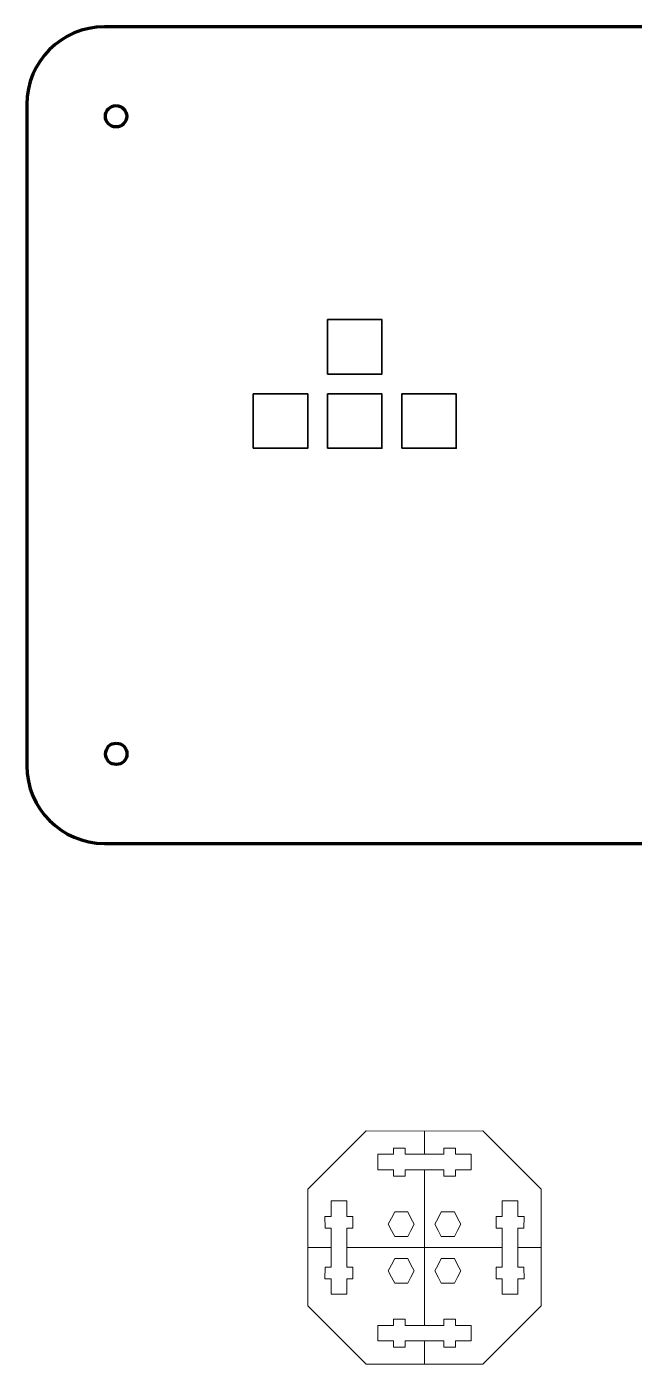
# Model space of a CAD drawing. Header units: millimetres. Extents: x 198 to 2265, y -986 to 144.
# Drawn here: x 1076.9 to 1233.1, y -930.2 to -586.3 of the extents above; entities that cross this region are included whole.
import ezdxf

# ---------------------------------------------------------------- set-up
doc = ezdxf.new("R2010")
doc.units = ezdxf.units.MM
doc.header["$MEASUREMENT"] = 0
doc.layers.add('Layer 1', color=7, linetype='Continuous')

msp = doc.modelspace()

# ---------------------------------------------------------------- linework, layer by layer
at = {"layer": 'Layer 1', "color": 250, "lineweight": 35}
for points in [[(1154.2764, -675.5479), (1168.2764, -675.5479), (1168.2764, -661.5479), (1154.2764, -661.5479), (1154.2764, -675.5479)], [(1135.1761, -694.6482), (1149.1761, -694.6482), (1149.1761, -680.6482), (1135.1761, -680.6482), (1135.1761, -694.6482)], [(1154.2764, -694.6482), (1168.2764, -694.6482), (1168.2764, -680.6482), (1154.2764, -680.6482), (1154.2764, -694.6482)], [(1173.3764, -694.6482), (1187.3764, -694.6482), (1187.3764, -680.6482), (1173.3764, -680.6482), (1173.3764, -694.6482)]]:
    msp.add_lwpolyline(points, close=True, dxfattribs=at)
at = {"layer": 'Layer 1', "color": 250, "lineweight": 70}
for centre in [(1099.892, -609.279), (1099.9314, -773.2135)]:
    msp.add_ellipse(centre, major_axis=(0, 2.75), ratio=1, dxfattribs=at)
msp.add_open_spline([(1096.9244, -586.2545), (1096.9244, -586.2545), (1416.9244, -586.2545), (1416.9244, -586.2545), (1427.9244, -586.2545), (1436.9244, -595.2545), (1436.9244, -606.2544), (1436.9244, -606.2544), (1436.9244, -776.2546), (1436.9244, -776.2546), (1436.9244, -787.2545), (1427.9244, -796.2545), (1416.9244, -796.2545), (1416.9244, -796.2545), (1096.9244, -796.2545), (1096.9244, -796.2545), (1085.9245, -796.2545), (1076.9244, -787.2545), (1076.9244, -776.2546), (1076.9244, -776.2546), (1076.9244, -606.2544), (1076.9244, -606.2544), (1076.9244, -595.2545), (1085.9245, -586.2545), (1096.9244, -586.2545)], degree=3, knots=[0, 0, 0, 0, 0.125, 0.125, 0.125, 0.25, 0.25, 0.25, 0.375, 0.375, 0.375, 0.5, 0.5, 0.5, 0.625, 0.625, 0.625, 0.75, 0.75, 0.75, 0.875, 0.875, 0.875, 1, 1, 1, 1], dxfattribs=at)
at = {"layer": 'Layer 1', "color": 250, "lineweight": 18}
for points, knots in [([(1164.2041, -870.1854), (1164.2041, -870.1854), (1149.2139, -885.1844), (1149.2139, -885.1844), (1149.2139, -885.1844), (1149.2171, -900.1844), (1149.2171, -900.1844), (1149.2171, -900.1844), (1155.2185, -900.1844), (1155.2185, -900.1844), (1155.2185, -900.1844), (1155.2185, -895.1851), (1155.2185, -895.1851), (1155.2185, -895.1851), (1153.6245, -895.1851), (1153.6245, -895.1851), (1153.6245, -895.1851), (1153.6179, -892.1754), (1153.6179, -892.1754), (1153.6179, -892.1754), (1155.2154, -892.1754), (1155.2154, -892.1754), (1155.2154, -892.1754), (1155.2154, -888.1766), (1155.2154, -888.1766), (1155.2154, -888.1766), (1159.2042, -888.1766), (1159.2042, -888.1766), (1159.2042, -888.1766), (1159.2042, -892.1785), (1159.2042, -892.1785), (1159.2042, -892.1785), (1160.805, -892.1785), (1160.805, -892.1785), (1160.805, -892.1785), (1160.8082, -895.1715), (1160.8082, -895.1715), (1160.8082, -895.1715), (1159.2111, -895.1715), (1159.2111, -895.1715), (1159.2111, -895.1715), (1159.2111, -900.1756), (1159.2111, -900.1756), (1159.2111, -900.1756), (1179.2073, -900.1756), (1179.2073, -900.1756), (1179.2073, -900.1756), (1179.2073, -880.1797), (1179.2073, -880.1797), (1179.2073, -880.1797), (1174.2074, -880.1797), (1174.2074, -880.1797), (1174.2074, -880.1797), (1174.2074, -881.7773), (1174.2074, -881.7773), (1174.2074, -881.7773), (1171.2142, -881.7773), (1171.2142, -881.7773), (1171.2142, -881.7773), (1171.2142, -880.1799), (1171.2142, -880.1799), (1171.2142, -880.1799), (1167.2156, -880.1799), (1167.2156, -880.1799), (1167.2156, -880.1799), (1167.2156, -876.178), (1167.2156, -876.178), (1167.2156, -876.178), (1171.2043, -876.178), (1171.2043, -876.178), (1171.2043, -876.178), (1171.2043, -874.5841), (1171.2043, -874.5841), (1171.2043, -874.5841), (1174.2042, -874.5841), (1174.2042, -874.5841), (1174.2042, -874.5841), (1174.2042, -876.1848), (1174.2042, -876.1848), (1174.2042, -876.1848), (1179.2017, -876.1848), (1179.2017, -876.1848), (1179.2017, -876.1848), (1179.2017, -870.1903), (1179.2017, -870.1903), (1179.2017, -870.1903), (1164.2041, -870.1854), (1164.2041, -870.1854)], [0, 0, 0, 0, 0.03448276, 0.03448276, 0.03448276, 0.06896552, 0.06896552, 0.06896552, 0.10344828, 0.10344828, 0.10344828, 0.13793103, 0.13793103, 0.13793103, 0.17241379, 0.17241379, 0.17241379, 0.20689655, 0.20689655, 0.20689655, 0.24137931, 0.24137931, 0.24137931, 0.27586207, 0.27586207, 0.27586207, 0.31034483, 0.31034483, 0.31034483, 0.34482759, 0.34482759, 0.34482759, 0.37931034, 0.37931034, 0.37931034, 0.4137931, 0.4137931, 0.4137931, 0.44827586, 0.44827586, 0.44827586, 0.48275862, 0.48275862, 0.48275862, 0.51724138, 0.51724138, 0.51724138, 0.55172414, 0.55172414, 0.55172414, 0.5862069, 0.5862069, 0.5862069, 0.62068966, 0.62068966, 0.62068966, 0.65517241, 0.65517241, 0.65517241, 0.68965517, 0.68965517, 0.68965517, 0.72413793, 0.72413793, 0.72413793, 0.75862069, 0.75862069, 0.75862069, 0.79310345, 0.79310345, 0.79310345, 0.82758621, 0.82758621, 0.82758621, 0.86206897, 0.86206897, 0.86206897, 0.89655172, 0.89655172, 0.89655172, 0.93103448, 0.93103448, 0.93103448, 0.96551724, 0.96551724, 0.96551724, 1, 1, 1, 1]), ([(1194.2105, -870.1854), (1194.2105, -870.1854), (1209.2007, -885.1844), (1209.2007, -885.1844), (1209.2007, -885.1844), (1209.1975, -900.1844), (1209.1975, -900.1844), (1209.1975, -900.1844), (1203.1961, -900.1844), (1203.1961, -900.1844), (1203.1961, -900.1844), (1203.1961, -895.1851), (1203.1961, -895.1851), (1203.1961, -895.1851), (1204.7901, -895.1851), (1204.7901, -895.1851), (1204.7901, -895.1851), (1204.7967, -892.1754), (1204.7967, -892.1754), (1204.7967, -892.1754), (1203.1992, -892.1754), (1203.1992, -892.1754), (1203.1992, -892.1754), (1203.1992, -888.1766), (1203.1992, -888.1766), (1203.1992, -888.1766), (1199.2104, -888.1766), (1199.2104, -888.1766), (1199.2104, -888.1766), (1199.2104, -892.1785), (1199.2104, -892.1785), (1199.2104, -892.1785), (1197.6096, -892.1785), (1197.6096, -892.1785), (1197.6096, -892.1785), (1197.6064, -895.1715), (1197.6064, -895.1715), (1197.6064, -895.1715), (1199.2035, -895.1715), (1199.2035, -895.1715), (1199.2035, -895.1715), (1199.2035, -900.1756), (1199.2035, -900.1756), (1199.2035, -900.1756), (1179.2073, -900.1756), (1179.2073, -900.1756), (1179.2073, -900.1756), (1179.2073, -880.1797), (1179.2073, -880.1797), (1179.2073, -880.1797), (1184.2072, -880.1797), (1184.2072, -880.1797), (1184.2072, -880.1797), (1184.2072, -881.7773), (1184.2072, -881.7773), (1184.2072, -881.7773), (1187.2004, -881.7773), (1187.2004, -881.7773), (1187.2004, -881.7773), (1187.2004, -880.1799), (1187.2004, -880.1799), (1187.2004, -880.1799), (1191.199, -880.1799), (1191.199, -880.1799), (1191.199, -880.1799), (1191.199, -876.178), (1191.199, -876.178), (1191.199, -876.178), (1187.2103, -876.178), (1187.2103, -876.178), (1187.2103, -876.178), (1187.2103, -874.5841), (1187.2103, -874.5841), (1187.2103, -874.5841), (1184.2104, -874.5841), (1184.2104, -874.5841), (1184.2104, -874.5841), (1184.2104, -876.1848), (1184.2104, -876.1848), (1184.2104, -876.1848), (1179.2129, -876.1848), (1179.2129, -876.1848), (1179.2129, -876.1848), (1179.2129, -870.1903), (1179.2129, -870.1903), (1179.2129, -870.1903), (1194.2105, -870.1854), (1194.2105, -870.1854)], [0, 0, 0, 0, 0.03448276, 0.03448276, 0.03448276, 0.06896552, 0.06896552, 0.06896552, 0.10344828, 0.10344828, 0.10344828, 0.13793103, 0.13793103, 0.13793103, 0.17241379, 0.17241379, 0.17241379, 0.20689655, 0.20689655, 0.20689655, 0.24137931, 0.24137931, 0.24137931, 0.27586207, 0.27586207, 0.27586207, 0.31034483, 0.31034483, 0.31034483, 0.34482759, 0.34482759, 0.34482759, 0.37931034, 0.37931034, 0.37931034, 0.4137931, 0.4137931, 0.4137931, 0.44827586, 0.44827586, 0.44827586, 0.48275862, 0.48275862, 0.48275862, 0.51724138, 0.51724138, 0.51724138, 0.55172414, 0.55172414, 0.55172414, 0.5862069, 0.5862069, 0.5862069, 0.62068966, 0.62068966, 0.62068966, 0.65517241, 0.65517241, 0.65517241, 0.68965517, 0.68965517, 0.68965517, 0.72413793, 0.72413793, 0.72413793, 0.75862069, 0.75862069, 0.75862069, 0.79310345, 0.79310345, 0.79310345, 0.82758621, 0.82758621, 0.82758621, 0.86206897, 0.86206897, 0.86206897, 0.89655172, 0.89655172, 0.89655172, 0.93103448, 0.93103448, 0.93103448, 0.96551724, 0.96551724, 0.96551724, 1, 1, 1, 1]), ([(1171.5353, -897.3556), (1171.5353, -897.3556), (1170.6978, -895.7711), (1170.6978, -895.7711), (1170.6978, -895.7711), (1169.8603, -894.1866), (1169.8603, -894.1866), (1169.8603, -894.1866), (1170.6978, -892.6021), (1170.6978, -892.6021), (1170.6978, -892.6021), (1171.5353, -891.0176), (1171.5353, -891.0176), (1171.5353, -891.0176), (1173.2103, -891.0176), (1173.2103, -891.0176), (1173.2103, -891.0176), (1174.8853, -891.0176), (1174.8853, -891.0176), (1174.8853, -891.0176), (1175.7228, -892.6021), (1175.7228, -892.6021), (1175.7228, -892.6021), (1176.5603, -894.1866), (1176.5603, -894.1866), (1176.5603, -894.1866), (1175.7228, -895.7711), (1175.7228, -895.7711), (1175.7228, -895.7711), (1174.8853, -897.3556), (1174.8853, -897.3556), (1174.8853, -897.3556), (1173.2103, -897.3556), (1173.2103, -897.3556), (1173.2103, -897.3556), (1171.5353, -897.3556), (1171.5353, -897.3556)], [0, 0, 0, 0, 0.08333333, 0.08333333, 0.08333333, 0.16666667, 0.16666667, 0.16666667, 0.25, 0.25, 0.25, 0.33333333, 0.33333333, 0.33333333, 0.41666667, 0.41666667, 0.41666667, 0.5, 0.5, 0.5, 0.58333333, 0.58333333, 0.58333333, 0.66666667, 0.66666667, 0.66666667, 0.75, 0.75, 0.75, 0.83333333, 0.83333333, 0.83333333, 0.91666667, 0.91666667, 0.91666667, 1, 1, 1, 1]), ([(1186.8793, -897.3556), (1186.8793, -897.3556), (1187.7168, -895.7711), (1187.7168, -895.7711), (1187.7168, -895.7711), (1188.5543, -894.1866), (1188.5543, -894.1866), (1188.5543, -894.1866), (1187.7168, -892.6021), (1187.7168, -892.6021), (1187.7168, -892.6021), (1186.8793, -891.0176), (1186.8793, -891.0176), (1186.8793, -891.0176), (1185.2043, -891.0176), (1185.2043, -891.0176), (1185.2043, -891.0176), (1183.5293, -891.0176), (1183.5293, -891.0176), (1183.5293, -891.0176), (1182.6918, -892.6021), (1182.6918, -892.6021), (1182.6918, -892.6021), (1181.8543, -894.1866), (1181.8543, -894.1866), (1181.8543, -894.1866), (1182.6918, -895.7711), (1182.6918, -895.7711), (1182.6918, -895.7711), (1183.5293, -897.3556), (1183.5293, -897.3556), (1183.5293, -897.3556), (1185.2043, -897.3556), (1185.2043, -897.3556), (1185.2043, -897.3556), (1186.8793, -897.3556), (1186.8793, -897.3556)], [0, 0, 0, 0, 0.08333333, 0.08333333, 0.08333333, 0.16666667, 0.16666667, 0.16666667, 0.25, 0.25, 0.25, 0.33333333, 0.33333333, 0.33333333, 0.41666667, 0.41666667, 0.41666667, 0.5, 0.5, 0.5, 0.58333333, 0.58333333, 0.58333333, 0.66666667, 0.66666667, 0.66666667, 0.75, 0.75, 0.75, 0.83333333, 0.83333333, 0.83333333, 0.91666667, 0.91666667, 0.91666667, 1, 1, 1, 1]), ([(1164.2041, -930.1658), (1164.2041, -930.1658), (1149.2139, -915.1668), (1149.2139, -915.1668), (1149.2139, -915.1668), (1149.2171, -900.1668), (1149.2171, -900.1668), (1149.2171, -900.1668), (1155.2185, -900.1668), (1155.2185, -900.1668), (1155.2185, -900.1668), (1155.2185, -905.1661), (1155.2185, -905.1661), (1155.2185, -905.1661), (1153.6245, -905.1661), (1153.6245, -905.1661), (1153.6245, -905.1661), (1153.6179, -908.1758), (1153.6179, -908.1758), (1153.6179, -908.1758), (1155.2154, -908.1758), (1155.2154, -908.1758), (1155.2154, -908.1758), (1155.2154, -912.1746), (1155.2154, -912.1746), (1155.2154, -912.1746), (1159.2042, -912.1746), (1159.2042, -912.1746), (1159.2042, -912.1746), (1159.2042, -908.1727), (1159.2042, -908.1727), (1159.2042, -908.1727), (1160.805, -908.1727), (1160.805, -908.1727), (1160.805, -908.1727), (1160.8082, -905.1797), (1160.8082, -905.1797), (1160.8082, -905.1797), (1159.2111, -905.1797), (1159.2111, -905.1797), (1159.2111, -905.1797), (1159.2111, -900.1756), (1159.2111, -900.1756), (1159.2111, -900.1756), (1179.2073, -900.1756), (1179.2073, -900.1756), (1179.2073, -900.1756), (1179.2073, -920.1715), (1179.2073, -920.1715), (1179.2073, -920.1715), (1174.2074, -920.1715), (1174.2074, -920.1715), (1174.2074, -920.1715), (1174.2074, -918.5739), (1174.2074, -918.5739), (1174.2074, -918.5739), (1171.2142, -918.5739), (1171.2142, -918.5739), (1171.2142, -918.5739), (1171.2142, -920.1713), (1171.2142, -920.1713), (1171.2142, -920.1713), (1167.2156, -920.1713), (1167.2156, -920.1713), (1167.2156, -920.1713), (1167.2156, -924.1732), (1167.2156, -924.1732), (1167.2156, -924.1732), (1171.2043, -924.1732), (1171.2043, -924.1732), (1171.2043, -924.1732), (1171.2043, -925.7671), (1171.2043, -925.7671), (1171.2043, -925.7671), (1174.2042, -925.7671), (1174.2042, -925.7671), (1174.2042, -925.7671), (1174.2042, -924.1664), (1174.2042, -924.1664), (1174.2042, -924.1664), (1179.2017, -924.1664), (1179.2017, -924.1664), (1179.2017, -924.1664), (1179.2017, -930.1609), (1179.2017, -930.1609), (1179.2017, -930.1609), (1164.2041, -930.1658), (1164.2041, -930.1658)], [0, 0, 0, 0, 0.03448276, 0.03448276, 0.03448276, 0.06896552, 0.06896552, 0.06896552, 0.10344828, 0.10344828, 0.10344828, 0.13793103, 0.13793103, 0.13793103, 0.17241379, 0.17241379, 0.17241379, 0.20689655, 0.20689655, 0.20689655, 0.24137931, 0.24137931, 0.24137931, 0.27586207, 0.27586207, 0.27586207, 0.31034483, 0.31034483, 0.31034483, 0.34482759, 0.34482759, 0.34482759, 0.37931034, 0.37931034, 0.37931034, 0.4137931, 0.4137931, 0.4137931, 0.44827586, 0.44827586, 0.44827586, 0.48275862, 0.48275862, 0.48275862, 0.51724138, 0.51724138, 0.51724138, 0.55172414, 0.55172414, 0.55172414, 0.5862069, 0.5862069, 0.5862069, 0.62068966, 0.62068966, 0.62068966, 0.65517241, 0.65517241, 0.65517241, 0.68965517, 0.68965517, 0.68965517, 0.72413793, 0.72413793, 0.72413793, 0.75862069, 0.75862069, 0.75862069, 0.79310345, 0.79310345, 0.79310345, 0.82758621, 0.82758621, 0.82758621, 0.86206897, 0.86206897, 0.86206897, 0.89655172, 0.89655172, 0.89655172, 0.93103448, 0.93103448, 0.93103448, 0.96551724, 0.96551724, 0.96551724, 1, 1, 1, 1]), ([(1194.2105, -930.1658), (1194.2105, -930.1658), (1209.2007, -915.1668), (1209.2007, -915.1668), (1209.2007, -915.1668), (1209.1975, -900.1668), (1209.1975, -900.1668), (1209.1975, -900.1668), (1203.1961, -900.1668), (1203.1961, -900.1668), (1203.1961, -900.1668), (1203.1961, -905.1661), (1203.1961, -905.1661), (1203.1961, -905.1661), (1204.7901, -905.1661), (1204.7901, -905.1661), (1204.7901, -905.1661), (1204.7967, -908.1758), (1204.7967, -908.1758), (1204.7967, -908.1758), (1203.1992, -908.1758), (1203.1992, -908.1758), (1203.1992, -908.1758), (1203.1992, -912.1746), (1203.1992, -912.1746), (1203.1992, -912.1746), (1199.2104, -912.1746), (1199.2104, -912.1746), (1199.2104, -912.1746), (1199.2104, -908.1727), (1199.2104, -908.1727), (1199.2104, -908.1727), (1197.6096, -908.1727), (1197.6096, -908.1727), (1197.6096, -908.1727), (1197.6064, -905.1797), (1197.6064, -905.1797), (1197.6064, -905.1797), (1199.2035, -905.1797), (1199.2035, -905.1797), (1199.2035, -905.1797), (1199.2035, -900.1756), (1199.2035, -900.1756), (1199.2035, -900.1756), (1179.2073, -900.1756), (1179.2073, -900.1756), (1179.2073, -900.1756), (1179.2073, -920.1715), (1179.2073, -920.1715), (1179.2073, -920.1715), (1184.2072, -920.1715), (1184.2072, -920.1715), (1184.2072, -920.1715), (1184.2072, -918.5739), (1184.2072, -918.5739), (1184.2072, -918.5739), (1187.2004, -918.5739), (1187.2004, -918.5739), (1187.2004, -918.5739), (1187.2004, -920.1713), (1187.2004, -920.1713), (1187.2004, -920.1713), (1191.199, -920.1713), (1191.199, -920.1713), (1191.199, -920.1713), (1191.199, -924.1732), (1191.199, -924.1732), (1191.199, -924.1732), (1187.2103, -924.1732), (1187.2103, -924.1732), (1187.2103, -924.1732), (1187.2103, -925.7671), (1187.2103, -925.7671), (1187.2103, -925.7671), (1184.2104, -925.7671), (1184.2104, -925.7671), (1184.2104, -925.7671), (1184.2104, -924.1664), (1184.2104, -924.1664), (1184.2104, -924.1664), (1179.2129, -924.1664), (1179.2129, -924.1664), (1179.2129, -924.1664), (1179.2129, -930.1609), (1179.2129, -930.1609), (1179.2129, -930.1609), (1194.2105, -930.1658), (1194.2105, -930.1658)], [0, 0, 0, 0, 0.03448276, 0.03448276, 0.03448276, 0.06896552, 0.06896552, 0.06896552, 0.10344828, 0.10344828, 0.10344828, 0.13793103, 0.13793103, 0.13793103, 0.17241379, 0.17241379, 0.17241379, 0.20689655, 0.20689655, 0.20689655, 0.24137931, 0.24137931, 0.24137931, 0.27586207, 0.27586207, 0.27586207, 0.31034483, 0.31034483, 0.31034483, 0.34482759, 0.34482759, 0.34482759, 0.37931034, 0.37931034, 0.37931034, 0.4137931, 0.4137931, 0.4137931, 0.44827586, 0.44827586, 0.44827586, 0.48275862, 0.48275862, 0.48275862, 0.51724138, 0.51724138, 0.51724138, 0.55172414, 0.55172414, 0.55172414, 0.5862069, 0.5862069, 0.5862069, 0.62068966, 0.62068966, 0.62068966, 0.65517241, 0.65517241, 0.65517241, 0.68965517, 0.68965517, 0.68965517, 0.72413793, 0.72413793, 0.72413793, 0.75862069, 0.75862069, 0.75862069, 0.79310345, 0.79310345, 0.79310345, 0.82758621, 0.82758621, 0.82758621, 0.86206897, 0.86206897, 0.86206897, 0.89655172, 0.89655172, 0.89655172, 0.93103448, 0.93103448, 0.93103448, 0.96551724, 0.96551724, 0.96551724, 1, 1, 1, 1]), ([(1171.5353, -902.9956), (1171.5353, -902.9956), (1170.6978, -904.5801), (1170.6978, -904.5801), (1170.6978, -904.5801), (1169.8603, -906.1646), (1169.8603, -906.1646), (1169.8603, -906.1646), (1170.6978, -907.7491), (1170.6978, -907.7491), (1170.6978, -907.7491), (1171.5353, -909.3336), (1171.5353, -909.3336), (1171.5353, -909.3336), (1173.2103, -909.3336), (1173.2103, -909.3336), (1173.2103, -909.3336), (1174.8853, -909.3336), (1174.8853, -909.3336), (1174.8853, -909.3336), (1175.7228, -907.7491), (1175.7228, -907.7491), (1175.7228, -907.7491), (1176.5603, -906.1646), (1176.5603, -906.1646), (1176.5603, -906.1646), (1175.7228, -904.5801), (1175.7228, -904.5801), (1175.7228, -904.5801), (1174.8853, -902.9956), (1174.8853, -902.9956), (1174.8853, -902.9956), (1173.2103, -902.9956), (1173.2103, -902.9956), (1173.2103, -902.9956), (1171.5353, -902.9956), (1171.5353, -902.9956)], [0, 0, 0, 0, 0.08333333, 0.08333333, 0.08333333, 0.16666667, 0.16666667, 0.16666667, 0.25, 0.25, 0.25, 0.33333333, 0.33333333, 0.33333333, 0.41666667, 0.41666667, 0.41666667, 0.5, 0.5, 0.5, 0.58333333, 0.58333333, 0.58333333, 0.66666667, 0.66666667, 0.66666667, 0.75, 0.75, 0.75, 0.83333333, 0.83333333, 0.83333333, 0.91666667, 0.91666667, 0.91666667, 1, 1, 1, 1]), ([(1186.8793, -902.9956), (1186.8793, -902.9956), (1187.7168, -904.5801), (1187.7168, -904.5801), (1187.7168, -904.5801), (1188.5543, -906.1646), (1188.5543, -906.1646), (1188.5543, -906.1646), (1187.7168, -907.7491), (1187.7168, -907.7491), (1187.7168, -907.7491), (1186.8793, -909.3336), (1186.8793, -909.3336), (1186.8793, -909.3336), (1185.2043, -909.3336), (1185.2043, -909.3336), (1185.2043, -909.3336), (1183.5293, -909.3336), (1183.5293, -909.3336), (1183.5293, -909.3336), (1182.6918, -907.7491), (1182.6918, -907.7491), (1182.6918, -907.7491), (1181.8543, -906.1646), (1181.8543, -906.1646), (1181.8543, -906.1646), (1182.6918, -904.5801), (1182.6918, -904.5801), (1182.6918, -904.5801), (1183.5293, -902.9956), (1183.5293, -902.9956), (1183.5293, -902.9956), (1185.2043, -902.9956), (1185.2043, -902.9956), (1185.2043, -902.9956), (1186.8793, -902.9956), (1186.8793, -902.9956)], [0, 0, 0, 0, 0.08333333, 0.08333333, 0.08333333, 0.16666667, 0.16666667, 0.16666667, 0.25, 0.25, 0.25, 0.33333333, 0.33333333, 0.33333333, 0.41666667, 0.41666667, 0.41666667, 0.5, 0.5, 0.5, 0.58333333, 0.58333333, 0.58333333, 0.66666667, 0.66666667, 0.66666667, 0.75, 0.75, 0.75, 0.83333333, 0.83333333, 0.83333333, 0.91666667, 0.91666667, 0.91666667, 1, 1, 1, 1])]:
    msp.add_open_spline(points, degree=3, knots=knots, dxfattribs=at)

doc.saveas('drawing.dxf')
